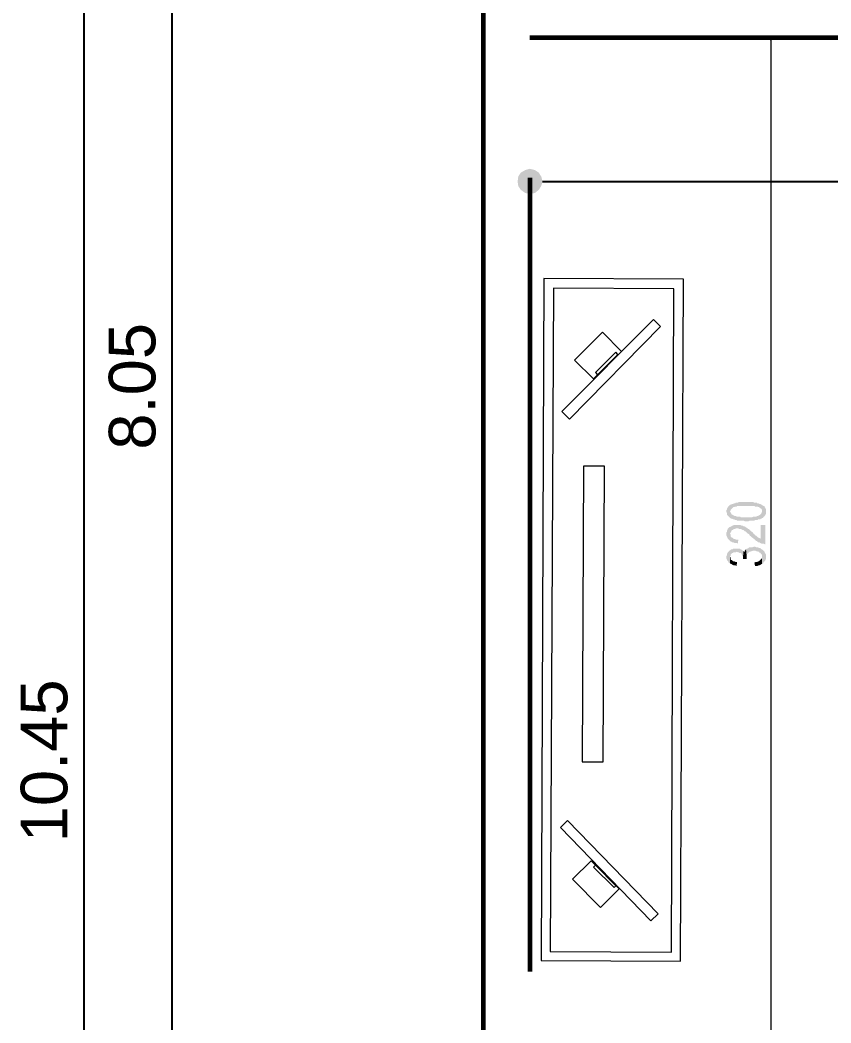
# Model space of a CAD drawing. Header units: inches. Extents: x 4.9 to 20.4, y 4.7 to 15.7.
# Drawn here: x 4.933 to 7.052, y 9.697 to 12.315 of the extents above; entities that cross this region are included whole.
import ezdxf

# ---------------------------------------------------------------- set-up
doc = ezdxf.new("R2010")
doc.units = ezdxf.units.IN
doc.header["$MEASUREMENT"] = 0
doc.linetypes.add('PDF_IMPORT', pattern=[1, 0.8, -0.2])
for name, color, linetype in [('PDF_Geometry', 7, 'Continuous'), ('PDF_Solid Fills', 7, 'Continuous'), ('PDF_Text', 7, 'Continuous')]:
    doc.layers.add(name, color=color, linetype=linetype)
doc.styles.add('PDF Arial', font='arial.ttf')

# ---------------------------------------------------------------- blocks, each defined once
blk = doc.blocks.new('distribution 3')
at = {"layer": 'PDF_Solid Fills', "transparency": 33554559}
for points in [[(7.5017, 14.9004), (7.49, 14.8988), (7.48, 14.8921), (7.4717, 14.8804), (7.47, 14.8688), (7.4717, 14.8554), (7.48, 14.8454), (7.49, 14.8388), (7.5017, 14.8354), (7.515, 14.8388), (7.525, 14.8454), (7.5317, 14.8554), (7.535, 14.8688), (7.5317, 14.8804), (7.525, 14.8921), (7.515, 14.8988)], [(6.5217, 14.3554), (6.52, 14.3554), (6.5183, 14.3554), (6.515, 14.3537), (6.5133, 14.3537), (6.5117, 14.3521), (6.51, 14.3504), (6.5083, 14.3504), (6.5067, 14.3488), (6.5067, 14.3488), (6.505, 14.3454), (6.5217, 14.3454), (6.5233, 14.3454), (6.525, 14.3438), (6.5283, 14.3438), (6.53, 14.3421), (6.5317, 14.3404), (6.5317, 14.3387), (6.5333, 14.3371), (6.5333, 14.3338), (6.5333, 14.3321), (6.535, 14.3287), (6.535, 14.3271), (6.5333, 14.3238), (6.5333, 14.3221), (6.5317, 14.3204), (6.5317, 14.3171), (6.53, 14.3154), (6.5283, 14.3154), (6.5267, 14.3138), (6.525, 14.3138), (6.5233, 14.3121), (6.5217, 14.3121), (6.5183, 14.3121), (6.5367, 14.3104), (6.5383, 14.3121), (6.54, 14.3154), (6.5417, 14.3171), (6.5417, 14.3187), (6.5433, 14.3204), (6.5433, 14.3238), (6.5433, 14.3254), (6.5433, 14.3287), (6.5433, 14.3304), (6.5433, 14.3338), (6.5433, 14.3371), (6.5417, 14.3387), (6.5417, 14.3421), (6.5417, 14.3421), (6.54, 14.3438), (6.5383, 14.3471), (6.5367, 14.3488), (6.535, 14.3504), (6.5333, 14.3521), (6.5317, 14.3521), (6.53, 14.3537), (6.5283, 14.3537), (6.5267, 14.3537), (6.5233, 14.3554)], [(6.5817, 14.3554), (6.58, 14.3554), (6.5783, 14.3554), (6.575, 14.3537), (6.5733, 14.3537), (6.5717, 14.3521), (6.57, 14.3521), (6.5683, 14.3504), (6.5667, 14.3488), (6.565, 14.3471), (6.5633, 14.3454), (6.5617, 14.3438), (6.5617, 14.3421), (6.56, 14.3404), (6.56, 14.3371), (6.5583, 14.3338), (6.5583, 14.3321), (6.5583, 14.3287), (6.5567, 14.3254), (6.5667, 14.3238), (6.5667, 14.3271), (6.5667, 14.3304), (6.5683, 14.3321), (6.5683, 14.3354), (6.57, 14.3371), (6.5717, 14.3387), (6.5717, 14.3404), (6.5733, 14.3421), (6.575, 14.3438), (6.5767, 14.3438), (6.58, 14.3438), (6.5817, 14.3454), (6.6, 14.3454), (6.6, 14.3471), (6.6, 14.3471), (6.5983, 14.3488), (6.5967, 14.3504), (6.595, 14.3521), (6.5933, 14.3521), (6.59, 14.3537), (6.5883, 14.3537), (6.5867, 14.3537), (6.585, 14.3554)], [(6.64, 14.3554), (6.64, 14.3554), (6.6383, 14.3554), (6.6367, 14.3537), (6.6333, 14.3537), (6.6317, 14.3537), (6.63, 14.3521), (6.6283, 14.3504), (6.6267, 14.3488), (6.6267, 14.3488), (6.625, 14.3471), (6.6233, 14.3454), (6.64, 14.3454), (6.6417, 14.3454), (6.6433, 14.3438), (6.645, 14.3438), (6.6467, 14.3421), (6.6483, 14.3404), (6.65, 14.3387), (6.6517, 14.3371), (6.6517, 14.3354), (6.6517, 14.3354), (6.6533, 14.3321), (6.6533, 14.3304), (6.6533, 14.3287), (6.655, 14.3271), (6.655, 14.3238), (6.655, 14.3204), (6.655, 14.3171), (6.655, 14.3138), (6.655, 14.3104), (6.655, 14.3071), (6.655, 14.3038), (6.655, 14.3021), (6.655, 14.2988), (6.655, 14.2954), (6.655, 14.2921), (6.655, 14.2888), (6.655, 14.2854), (6.655, 14.2821), (6.6533, 14.2804), (6.6533, 14.2771), (6.6533, 14.2754), (6.6533, 14.2737), (6.6517, 14.2721), (6.6517, 14.2704), (6.65, 14.2688), (6.65, 14.2671), (6.6483, 14.2654), (6.6467, 14.2637), (6.645, 14.2621), (6.6417, 14.2621), (6.64, 14.2621), (6.6233, 14.2604), (6.625, 14.2587), (6.6267, 14.2571), (6.6283, 14.2554), (6.63, 14.2538), (6.6317, 14.2538), (6.6333, 14.2521), (6.6367, 14.2521), (6.6383, 14.2521), (6.64, 14.2521), (6.64, 14.2521), (6.6433, 14.2521), (6.645, 14.2521), (6.6467, 14.2521), (6.65, 14.2538), (6.6517, 14.2554), (6.6533, 14.2554), (6.655, 14.2571), (6.655, 14.2587), (6.6567, 14.2604), (6.6567, 14.2621), (6.6583, 14.2637), (6.66, 14.2671), (6.66, 14.2688), (6.6617, 14.2721), (6.6617, 14.2754), (6.6633, 14.2754), (6.6633, 14.2771), (6.6633, 14.2804), (6.6633, 14.2821), (6.665, 14.2854), (6.665, 14.2871), (6.665, 14.2904), (6.665, 14.2937), (6.665, 14.2971), (6.665, 14.3004), (6.665, 14.3038), (6.665, 14.3054), (6.665, 14.3087), (6.665, 14.3121), (6.665, 14.3154), (6.665, 14.3171), (6.665, 14.3204), (6.665, 14.3221), (6.6633, 14.3254), (6.6633, 14.3271), (6.6633, 14.3304), (6.6617, 14.3321), (6.6617, 14.3354), (6.66, 14.3371), (6.66, 14.3404), (6.6583, 14.3421), (6.6583, 14.3421), (6.6583, 14.3454), (6.6567, 14.3471), (6.655, 14.3488), (6.6533, 14.3504), (6.6517, 14.3521), (6.65, 14.3521), (6.6483, 14.3537), (6.6467, 14.3537), (6.645, 14.3537), (6.6433, 14.3554)], [(6.505, 14.3454), (6.5033, 14.3438), (6.5033, 14.3421), (6.5017, 14.3404), (6.5, 14.3371), (6.5, 14.3338), (6.5, 14.3321), (6.4983, 14.3287), (6.5083, 14.3271), (6.5083, 14.3287), (6.5083, 14.3304), (6.51, 14.3338), (6.51, 14.3371), (6.5117, 14.3387), (6.5133, 14.3404), (6.5133, 14.3421), (6.515, 14.3438), (6.5183, 14.3438), (6.52, 14.3438), (6.5217, 14.3454)], [(6.6, 14.3454), (6.5817, 14.3454), (6.5833, 14.3454), (6.585, 14.3438), (6.5867, 14.3438), (6.5883, 14.3421), (6.59, 14.3421), (6.5917, 14.3404), (6.5917, 14.3387), (6.5933, 14.3371), (6.595, 14.3354), (6.595, 14.3321), (6.5967, 14.3304), (6.5967, 14.3271), (6.5967, 14.3254), (6.595, 14.3221), (6.595, 14.3204), (6.595, 14.3171), (6.5933, 14.3154), (6.5917, 14.3121), (6.5917, 14.3104), (6.59, 14.3087), (6.5883, 14.3071), (6.5883, 14.3054), (6.5867, 14.3038), (6.585, 14.3021), (6.5833, 14.3004), (6.5817, 14.2971), (6.58, 14.2954), (6.5767, 14.2937), (6.575, 14.2904), (6.5733, 14.2888), (6.5717, 14.2871), (6.57, 14.2854), (6.5683, 14.2821), (6.5667, 14.2804), (6.565, 14.2788), (6.5633, 14.2771), (6.5633, 14.2754), (6.5617, 14.2737), (6.56, 14.2721), (6.56, 14.2688), (6.5583, 14.2671), (6.5567, 14.2637), (6.5567, 14.2621), (6.5567, 14.2621), (6.5567, 14.2587), (6.555, 14.2554), (6.555, 14.2538), (6.605, 14.2538), (6.605, 14.2654), (6.5683, 14.2654), (6.5683, 14.2654), (6.57, 14.2671), (6.5717, 14.2704), (6.5717, 14.2721), (6.5733, 14.2737), (6.5733, 14.2737), (6.575, 14.2754), (6.5767, 14.2771), (6.5783, 14.2804), (6.5817, 14.2821), (6.5833, 14.2854), (6.5833, 14.2854), (6.5867, 14.2871), (6.5883, 14.2904), (6.59, 14.2921), (6.5917, 14.2937), (6.5933, 14.2954), (6.595, 14.2971), (6.595, 14.2988), (6.5967, 14.3004), (6.5983, 14.3021), (6.5983, 14.3038), (6.6, 14.3054), (6.6017, 14.3087), (6.6017, 14.3104), (6.6033, 14.3121), (6.6033, 14.3154), (6.6033, 14.3154), (6.605, 14.3187), (6.605, 14.3221), (6.605, 14.3238), (6.605, 14.3271), (6.605, 14.3271), (6.605, 14.3304), (6.605, 14.3321), (6.605, 14.3354), (6.6033, 14.3387), (6.6033, 14.3404), (6.6017, 14.3421)], [(6.6233, 14.3454), (6.6217, 14.3421), (6.6217, 14.3404), (6.62, 14.3371), (6.62, 14.3354), (6.6183, 14.3321), (6.6183, 14.3321), (6.6183, 14.3287), (6.6167, 14.3271), (6.6167, 14.3238), (6.6167, 14.3221), (6.6167, 14.3187), (6.6167, 14.3154), (6.6167, 14.3138), (6.6167, 14.3104), (6.615, 14.3071), (6.615, 14.3038), (6.615, 14.3021), (6.615, 14.2971), (6.6167, 14.2937), (6.6167, 14.2904), (6.6167, 14.2888), (6.6167, 14.2854), (6.6167, 14.2821), (6.6183, 14.2788), (6.6183, 14.2771), (6.6183, 14.2737), (6.62, 14.2721), (6.62, 14.2704), (6.62, 14.2671), (6.6217, 14.2654), (6.6217, 14.2637), (6.6233, 14.2621), (6.6233, 14.2604), (6.64, 14.2621), (6.64, 14.2621), (6.6383, 14.2621), (6.6367, 14.2637), (6.635, 14.2637), (6.6333, 14.2654), (6.6317, 14.2671), (6.63, 14.2704), (6.63, 14.2704), (6.6283, 14.2721), (6.6283, 14.2737), (6.6283, 14.2754), (6.6267, 14.2771), (6.6267, 14.2804), (6.6267, 14.2821), (6.6267, 14.2854), (6.625, 14.2888), (6.625, 14.2921), (6.625, 14.2954), (6.625, 14.2988), (6.625, 14.3038), (6.625, 14.3054), (6.625, 14.3087), (6.625, 14.3138), (6.625, 14.3171), (6.6267, 14.3187), (6.6267, 14.3221), (6.6267, 14.3254), (6.6267, 14.3271), (6.6283, 14.3304), (6.6283, 14.3321), (6.6283, 14.3338), (6.63, 14.3354), (6.63, 14.3371), (6.6317, 14.3387), (6.6333, 14.3421), (6.635, 14.3421), (6.6367, 14.3438), (6.6383, 14.3438), (6.64, 14.3454)], [(6.5417, 14.3038), (6.5233, 14.3021), (6.525, 14.3021), (6.5267, 14.3021), (6.5283, 14.3021), (6.53, 14.3004), (6.5317, 14.2988), (6.5333, 14.2971), (6.535, 14.2954), (6.535, 14.2937), (6.5367, 14.2904), (6.5367, 14.2888), (6.5383, 14.2854), (6.5383, 14.2837), (6.5383, 14.2821), (6.5383, 14.2804), (6.5367, 14.2771), (6.5367, 14.2754), (6.535, 14.2721), (6.535, 14.2704), (6.5333, 14.2688), (6.5317, 14.2654), (6.53, 14.2654), (6.5283, 14.2637), (6.5267, 14.2621), (6.525, 14.2621), (6.5217, 14.2621), (6.5033, 14.2621), (6.505, 14.2587), (6.5067, 14.2587), (6.5083, 14.2571), (6.51, 14.2554), (6.5117, 14.2538), (6.5133, 14.2538), (6.515, 14.2521), (6.5183, 14.2521), (6.52, 14.2521), (6.5217, 14.2521), (6.5233, 14.2521), (6.5267, 14.2521), (6.5283, 14.2521), (6.53, 14.2538), (6.5317, 14.2538), (6.5333, 14.2554), (6.535, 14.2554), (6.5367, 14.2571), (6.5383, 14.2587), (6.54, 14.2604), (6.54, 14.2604), (6.5417, 14.2637), (6.5433, 14.2654), (6.545, 14.2671), (6.545, 14.2704), (6.5467, 14.2721), (6.5467, 14.2754), (6.5467, 14.2771), (6.5483, 14.2804), (6.5483, 14.2837), (6.5483, 14.2837), (6.5467, 14.2871), (6.5467, 14.2904), (6.5467, 14.2921), (6.5467, 14.2954), (6.545, 14.2971), (6.5433, 14.3004), (6.5433, 14.3004), (6.5433, 14.3021)], [(6.5167, 14.3121), (6.5167, 14.3021), (6.5167, 14.3021), (6.5183, 14.3021), (6.5217, 14.3021), (6.5233, 14.3021), (6.5417, 14.3038), (6.54, 14.3054), (6.5383, 14.3071), (6.535, 14.3071), (6.5333, 14.3087), (6.535, 14.3087), (6.5367, 14.3104), (6.5183, 14.3121)], [(6.5067, 14.2821), (6.4983, 14.2804), (6.4983, 14.2788), (6.4983, 14.2754), (6.4983, 14.2737), (6.5, 14.2704), (6.5, 14.2688), (6.5017, 14.2654), (6.5033, 14.2637), (6.5033, 14.2621), (6.5217, 14.2621), (6.52, 14.2621), (6.5183, 14.2621), (6.5167, 14.2637), (6.515, 14.2654), (6.5133, 14.2671), (6.5133, 14.2671), (6.5117, 14.2688), (6.51, 14.2704), (6.51, 14.2721), (6.5083, 14.2754), (6.5083, 14.2788)]]:
    blk.add_hatch(color=256, dxfattribs=at).paths.add_polyline_path(points)
at = {"layer": 'PDF_Geometry', "lineweight": 25}
for points in [[(10.19, 16.0338), (10.1583, 16.0338), (1.8317, 16.0338), (1.8, 16.0338)], [(10.19, 15.8038), (10.1583, 15.8038), (3.7733, 15.8038), (3.7417, 15.8038)], [(7.5017, 14.8354), (7.5017, 14.8038), (7.5017, 11.3321), (7.5017, 11.3004)]]:
    blk.add_lwpolyline(points, dxfattribs=at)
at = {"layer": 'PDF_Geometry', "lineweight": 60}
for points in [[(10.1017, 14.8688), (10.1017, 13.9787), (10.2233, 13.9787), (10.2233, 14.9904), (3.7083, 14.9904), (3.7083, 15.5154), (1.7667, 15.5154), (1.7667, 12.5471), (1.8883, 12.5471), (1.8883, 13.3554), (1.8883, 15.3938), (3.5883, 15.3938), (3.5883, 14.3837), (3.7083, 14.3837), (3.7083, 14.8688)], [(7.9983, 12.2788), (8.0783, 12.2788), (8.0783, 12.1587), (7.8767, 12.1587), (7.8767, 14.8688)]]:
    blk.add_lwpolyline(points, dxfattribs=at)
at = {"layer": 'PDF_Geometry', "linetype": 'PDF_IMPORT', "lineweight": 60, "ltscale": 2.59}
blk.add_lwpolyline([(10.1017, 14.8688), (3.7083, 14.8688)], dxfattribs=at)
at = {"layer": 'PDF_Geometry', "lineweight": 9}
for points in [[(5.4683, 14.8387), (5.4667, 14.4754), (7.2467, 14.4671), (7.2483, 14.8321)], [(5.4917, 14.8154), (5.49, 14.4987), (7.2217, 14.4921), (7.2233, 14.8071)], [(5.815, 14.7888), (5.8333, 14.7704), (5.59, 14.5337), (5.5717, 14.5521)], [(6.9017, 14.7854), (6.8817, 14.7654), (7.1233, 14.5271), (7.1417, 14.5454)], [(5.68, 14.7571), (5.7283, 14.7088), (5.655, 14.6354), (5.6067, 14.6837)], [(7.035, 14.7521), (6.9867, 14.7021), (7.0583, 14.6288), (7.1083, 14.6788)], [(5.9867, 14.7321), (5.9867, 14.6771), (6.7583, 14.6738), (6.7583, 14.7287)], [(5.7117, 14.7021), (5.7167, 14.6971), (5.6633, 14.6438), (5.6583, 14.6487)], [(7.0033, 14.6971), (6.9967, 14.6921), (7.05, 14.6387), (7.0567, 14.6438)], [(7.8817, 14.2387), (7.88, 14.2438), (7.8767, 14.2438), (7.8733, 14.2438), (7.8717, 14.2387), (7.8733, 14.2354), (7.8767, 14.2338), (7.88, 14.2354)]]:
    blk.add_lwpolyline(points, close=True, dxfattribs=at)
for points in [[(7.8767, 14.2587), (7.8767, 14.2188)], [(7.8767, 14.2387), (7.8667, 14.2387), (5.2967, 14.2387), (5.2867, 14.2387)]]:
    blk.add_lwpolyline(points, dxfattribs=at)
at = {"layer": 'PDF_Text', "char_height": 0.12169, "attachment_point": 7, "style": 'PDF Arial'}
for s, insert in [('10.45', (5.7766, 16.075)), ('8.05', (6.8017, 15.845))]:
    blk.add_mtext(s, dxfattribs=dict(at, insert=insert))

msp = doc.modelspace()

# ---------------------------------------------------------------- block references
at = {"rotation": 89.99999999999999}
msp.add_blockref('distribution 3', (21.1336, 4.392), dxfattribs=at)

doc.saveas('drawing.dxf')
